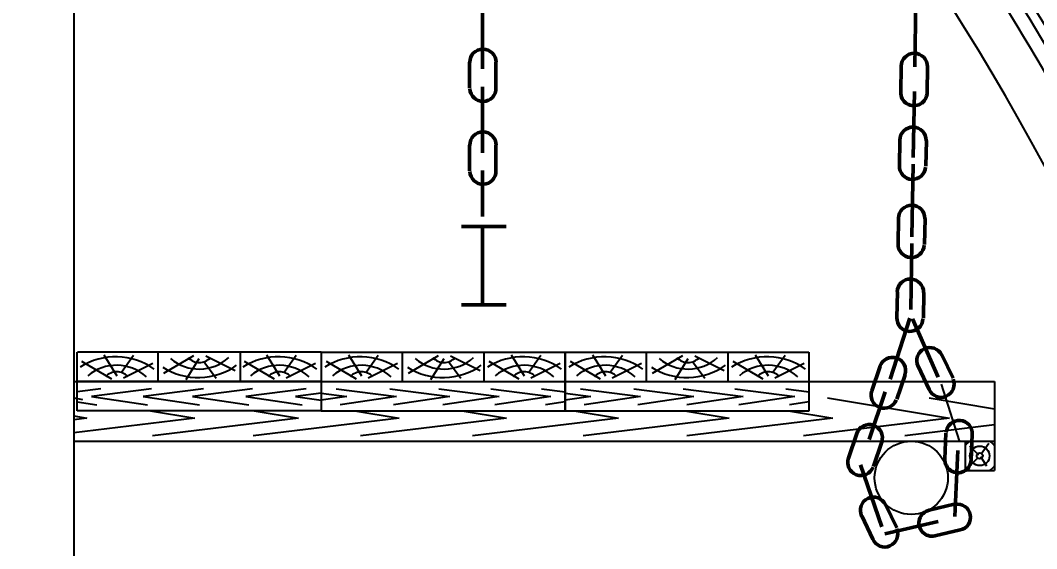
# Model space of a CAD drawing. Header units: millimetres. Extents: x -46762 to 161452, y -66984 to 31524.
# Drawn here: x 3030 to 5112, y 12166 to 13247 of the extents above; entities that cross this region are included whole.
import ezdxf

# ---------------------------------------------------------------- set-up
doc = ezdxf.new("R2010")
doc.units = ezdxf.units.MM
doc.header["$LTSCALE"] = 0.5
doc.styles.get("Standard").update_dxf_attribs({"font": 'TIMES.TTF'})
doc.dimstyles.new('ISO-25', dxfattribs={"dimscale": 50, "dimtxt": 2.5, "dimasz": 2.5, "dimexe": 1.25, "dimexo": 0.625, "dimtad": 1, "dimdec": 0, "dimtxsty": 'Standard', "dimcen": 2.5, "dimadec": 0, "dimazin": 0, "dimtfac": 1, "dimtdec": 0, "dimtmove": 0, "dimatfit": 3, "dimfxl": 1, "dimarcsym": 0})

# ---------------------------------------------------------------- blocks, each defined once
blk = doc.blocks.new('*D30')
at = {"color": 0, "lineweight": -2}
for p, q in [((3195.1, 14600), (7828.4, 14600)), ((7765.9, 14475), (7765.9, 10630)), ((73.9, 10505), (7828.4, 10505))]:
    blk.add_line(p, q, dxfattribs=at)
at = {"color": 0}
for points in [[(7745.1, 14475), (7786.8, 14475), (7765.9, 14600)], [(7745.1, 10630), (7786.8, 10630), (7765.9, 10505)]]:
    blk.add_solid(points, dxfattribs=at)
at = {"layer": 'Defpoints', "color": 0}
for p in [(3163.9, 14600), (42.7, 10505), (7765.9, 10505)]:
    blk.add_point(p, dxfattribs=at)
at = {"color": 0, "lineweight": 15, "insert": (7670.9, 12427.9), "char_height": 125, "attachment_point": 5, "rotation": 90}
blk.add_mtext('4095', dxfattribs=at)

msp = doc.modelspace()

# ---------------------------------------------------------------- hatches: boundary and pattern name
h = msp.add_hatch()
h.set_pattern_fill('GRAVEL', color=256, scale=10, style=0)
h.set_pattern_definition([(228.0128, (2492.245, 33310.203), (-2032.001727, -2286.002809), [34.172, -3383.05]), (184.9697, (2469.385, 33284.803), (3048.0049306, 253.9982075), [58.6405, -5805.4]), (132.5104, (2410.965, 33279.723), (2539.998152, -2794.002729), [41.3482, -4093.47]), (267.2737, (2311.905, 33216.223), (253.998897, 5079.9983653), [53.4005, -5286.64]), (292.8337, (2309.365, 33162.883), (-1270.0036056, 3048.001733), [52.3634, -5183.98]), (357.2737, (2329.685, 33114.623), (-5079.9983653, 253.998897), [53.4005, -5286.64]), (37.6942, (2383.025, 33112.083), (-3302.002086, -2539.9977357), [70.6194, -6991.31]), (72.2553, (2438.905, 33155.263), (1778.0035565, 5588.0016206), [66.672, -6600.53]), (121.4296, (2459.225, 33218.763), (-2032.0005235, 3301.996116), [53.5813, -5304.55]), (175.2364, (2431.285, 33264.483), (2793.997805, -253.997616), [61.1713, -2997.39]), (222.3974, (2370.325, 33269.563), (-3048.0000917, -2793.996365), [79.1078, -7831.68]), (138.8141, (2563.365, 33213.683), (-1777.998867, 1523.997656), [27.0005, -2673.06]), (171.4692, (2543.045, 33231.463), (3301.9949596, -508.00128), [51.3682, -5085.46]), (225, (2492.24, 33239.08), (-5e-14, -253.9998), [35.921, -323.289]), (203.1986, (2474.465, 33269.563), (1270.004283, 508.002227), [19.344, -1915.06]), (291.8014, (2456.685, 33261.943), (-254.00018, 762.00049), [27.3566, -1340.48]), (30.9638, (2466.845, 33236.543), (761.999195, 508.0004), [44.432, -1436.63]), (161.5651, (2504.945, 33259.4), (508.00023, -253.99962), [32.1287, -771.09]), (16.3895, (2309.365, 33261.943), (2540.001401, 761.998415), [45.0088, -4455.88]), (70.3462, (2352.545, 33274.643), (-1015.997169, -2793.996049), [37.76, -3738.22]), (293.1986, (2504.945, 33310.203), (-508.002227, 1270.004283), [38.688, -1895.72]), (343.6105, (2520.185, 33274.643), (-2540.001401, 761.998415), [45.0088, -4455.88]), (339.444, (2309.365, 33104.463), (-1270.001576, 507.999384), [43.4035, -2126.77]), (294.7751, (2350.005, 33089.223), (-1269.99704, 2793.998703), [36.3672, -3600.36]), (66.8014, (2507.485, 33056.203), (508.002227, 1270.004283), [38.688, -1895.72]), (17.354, (2522.725, 33091.763), (-3302.000178, -1015.998468), [42.5783, -4215.24]), (69.444, (2383.025, 33056.203), (-507.999384, -1270.001576), [21.7018, -2148.48]), (101.3099, (2492.245, 33056.203), (-253.99875, 1015.99675), [12.9515, -1282.2]), (165.9638, (2489.705, 33068.9), (762.00054, -253.99956), [52.3634, -994.905]), (186.009, (2438.905, 33081.603), (2539.9962544, 253.999407), [48.5267, -4804.14]), (303.6901, (2466.845, 33213.68), (-254.00009, 507.9995), [36.6324, -879.178]), (353.1572, (2487.165, 33183.203), (4318.0017857, -508.002275), [63.9557, -6331.6]), (60.9454, (2550.665, 33175.583), (-1015.997637, -1777.99576), [26.1508, -2588.94]), (90, (2563.36, 33198.44), (-254, 254), [15.24, -238.76]), (120.2564, (2433.825, 33089.223), (1015.997847, -1777.999103), [35.2867, -3493.39]), (48.0128, (2416.045, 33119.703), (2032.001727, 2286.002809), [68.3443, -3348.88]), (0, (2461.76, 33170.5), (254, 254), [66.04, -187.96]), (325.3048, (2527.805, 33170.503), (-2539.995599, 1778.000169), [40.161, -3975.93]), (254.0546, (2560.825, 33147.643), (-254.00065, -1016.00242), [36.983, -1812.17]), (207.646, (2550.665, 33112.083), (-4825.998305, -2540.0015975), [60.2145, -5961.25]), (175.4261, (2497.325, 33084.143), (-3302.0007605, 253.998771), [63.703, -6306.58]), (175.4261, (2497.325, 33084.143), (-3302.0007605, 253.998771), [63.703, -6306.58])])
h.paths.add_polyline_path([(5170.59, 13597.82, 0.0059358), (5102.95, 13695.72), (5024.32, 13403.96, -0.0217606), (5259.35, 13007.27), (5425.52, 13112.18, -0.0038125)])
h.paths.add_polyline_path([(5524.51, 12928.35, -0.0014513), (5425.52, 13112.18), (5259.35, 13007.27, -0.0077204), (5334.33, 12861.8), (5345.31, 12867.68), (5356.63, 12846.51), (5344.95, 12840.26, -0.0232395), (5541.13, 12388.37), (5676.38, 12590.44, 0.0168364)])
h.paths.add_polyline_path([(5676.38, 12590.44), (5541.13, 12388.37, -0.027852), (5719.75, 11825.77), (5934.33, 11791.66, 0.0381931)])
h.paths.add_polyline_path([(5934.33, 11791.66), (5719.75, 11825.77, -0.023383), (5820.64, 11340.46), (6011.62, 11411.96, 0.0176107)])
h.paths.add_polyline_path([(6011.62, 11411.96), (5820.64, 11340.46, -0.021663), (5873.29, 10884.24), (6079.11, 10797.2, 0.0281211)])

# ---------------------------------------------------------------- linework, layer by layer
for p, q in [((3139.3, 14577.84), (3139.3, 10504.95)), ((3139.3, 12474.21), (3157.14, 12471.24)), ((4683.76, 12474.48), (4933.46, 12432.9)), ((4891.61, 12474.48), (5025.43, 12452.19)), ((3139.3, 12437.42), (3166.43, 12432.9)), ((3166.43, 12432.9), (3139.3, 12429.61)), ((3387.36, 12432.9), (3139.3, 12402.85)), ((3296.49, 12448.03), (3387.36, 12432.9)), ((3599.6, 12432.9), (3300.47, 12396.67)), ((3805.98, 12432.9), (3506.85, 12396.67)), ((3508.73, 12448.03), (3599.6, 12432.9)), ((3715.11, 12448.03), (3805.98, 12432.9)), ((4025.68, 12432.9), (3726.55, 12396.67)), ((3934.81, 12448.03), (4025.68, 12432.9)), ((4255.31, 12432.9), (3956.18, 12396.67)), ((4164.44, 12448.03), (4255.31, 12432.9)), ((4482.37, 12432.9), (4183.24, 12396.67)), ((4391.5, 12448.03), (4482.37, 12432.9)), ((4694.61, 12432.9), (4395.48, 12396.67)), ((4603.74, 12448.03), (4694.61, 12432.9)), ((4933.46, 12432.9), (4634.33, 12396.67)), ((5025.43, 12418.86), (4842.18, 12396.67))]:
    msp.add_line(p, q)
at = {"linetype": 'Continuous', "lineweight": 50}
for p, q in [((4864.53, 13287.06), (4862.25, 13151.91)), ((3976.53, 13283.28), (3976.53, 13148.1)), ((3976.53, 13110.99), (3976.53, 12975.82)), ((4861.53, 13101.37), (4859.26, 12966.21)), ((3976.53, 12939.52), (3976.53, 12845.83)), ((3934.1, 12824.95), (4025.37, 12824.95)), ((3976.7, 12824.95), (3976.7, 12664.95)), ((4856.31, 12790.38), (4854.04, 12655.22)), ((3934.1, 12664.95), (4025.37, 12664.95)), ((4852.53, 12637.18), (4811.92, 12512.81)), ((4801.94, 12486.94), (4769.06, 12389.27)), ((4944.77, 12231.27), (4950.67, 12366.32)), ((4800.83, 12195.77), (4910.46, 12221.15))]:
    msp.add_line(p, q, dxfattribs=at)
at = {"lineweight": 50}
for p, q in [((3950.29, 13108.41), (3950.29, 13161.3)), ((4004.36, 13108.41), (4004.36, 13161.3)), ((4833.68, 13100.3), (4834.57, 13153.18)), ((4887.74, 13099.39), (4888.63, 13152.27)), ((4831.15, 12949.28), (4832.03, 13002.16)), ((4885.21, 12948.37), (4886.1, 13001.25)), ((3950.29, 12939.06), (3950.29, 12991.95)), ((4004.36, 12939.06), (4004.36, 12991.95)), ((4858.78, 12952.45), (4856.28, 12803.67)), ((4828.46, 12789.31), (4829.35, 12842.19)), ((4882.52, 12788.4), (4883.41, 12841.28)), ((4825.92, 12638.29), (4826.81, 12691.17)), ((4879.98, 12637.38), (4880.87, 12690.26)), ((4857.95, 12636.08), (4910.52, 12516.49)), ((4940.81, 12514.52), (4918.04, 12562.26)), ((4774.5, 12488.86), (4791.37, 12538.98)), ((4892.01, 12491.24), (4869.24, 12538.98)), ((4825.74, 12471.61), (4842.62, 12521.73)), ((4726.87, 12351.22), (4743.75, 12401.34)), ((4925.96, 12402.07), (4923.65, 12349.23)), ((4979.98, 12399.71), (4977.67, 12346.87)), ((4778.11, 12333.96), (4794.99, 12384.09)), ((4751.29, 12337.42), (4795.03, 12210.16)), ((4825.32, 12208.19), (4802.55, 12255.92)), ((4943.19, 12256.68), (4891.65, 12244.8)), ((4776.52, 12184.91), (4753.75, 12232.64)), ((4955.33, 12203.99), (4903.79, 12192.12))]:
    msp.add_line(p, q, dxfattribs=at)
at = {"ltscale": 0.05}
for p, q in [((3146.28, 12507.93), (3146.28, 12567.93)), ((3146.28, 12507.93), (3146.28, 12567.93)), ((3498.77, 12567.93), (3147.26, 12567.93)), ((3200.86, 12562.22), (3227.59, 12519.65)), ((3261.99, 12560.83), (3236.91, 12526.23)), ((3312.28, 12507.93), (3312.28, 12567.93)), ((3324.05, 12525.24), (3385.64, 12560.87)), ((3646.28, 12567.93), (3406.41, 12567.93)), ((3470.39, 12529.87), (3410.18, 12559.48)), ((3480.28, 12567.93), (3480.28, 12507.93)), ((3534.16, 12562.22), (3560.89, 12519.65)), ((3595.29, 12560.83), (3570.22, 12526.23)), ((3646.28, 12567.93), (3646.28, 12507.93)), ((3646.28, 12567.93), (3886.15, 12567.93)), ((3646.28, 12567.93), (3646.28, 12507.93)), ((3702.2, 12562.22), (3728.93, 12519.65)), ((3763.33, 12560.83), (3738.25, 12526.23)), ((3793.8, 12567.93), (4145.3, 12567.93)), ((3812.28, 12567.93), (3812.28, 12507.93)), ((3825.38, 12525.24), (3886.98, 12560.87)), ((3971.73, 12529.87), (3911.52, 12559.48)), ((3980.28, 12507.93), (3980.28, 12567.93)), ((4035.5, 12562.22), (4062.23, 12519.65)), ((4096.63, 12560.83), (4071.55, 12526.23)), ((4146.28, 12507.93), (4146.28, 12567.93)), ((4146.28, 12567.93), (4386.15, 12567.93)), ((4146.28, 12567.93), (4146.28, 12507.93)), ((4202.2, 12562.22), (4228.93, 12519.65)), ((4263.33, 12560.83), (4238.25, 12526.23)), ((4293.8, 12567.93), (4645.3, 12567.93)), ((4312.28, 12567.93), (4312.28, 12509.9)), ((4325.38, 12525.24), (4386.98, 12560.87)), ((4471.73, 12529.87), (4411.52, 12559.48)), ((4480.28, 12509.9), (4480.28, 12567.93)), ((4535.5, 12562.22), (4562.23, 12519.65)), ((4596.63, 12560.83), (4571.55, 12526.23)), ((4646.28, 12507.93), (4646.28, 12567.93)), ((3155.01, 12549.26), (3216.61, 12513.63)), ((3301.36, 12544.63), (3241.15, 12515.02)), ((3369.89, 12512.29), (3396.62, 12554.86)), ((3431.02, 12513.68), (3405.95, 12548.27)), ((3488.32, 12549.26), (3549.91, 12513.63)), ((3634.66, 12544.63), (3574.45, 12515.02)), ((3656.35, 12549.26), (3717.94, 12513.63)), ((3802.69, 12544.63), (3742.49, 12515.02)), ((3871.23, 12512.29), (3897.96, 12554.86)), ((3932.36, 12513.68), (3907.28, 12548.27)), ((3989.65, 12549.26), (4051.25, 12513.63)), ((4136, 12544.63), (4075.79, 12515.02)), ((4156.35, 12549.26), (4217.94, 12513.63)), ((4302.69, 12544.63), (4242.49, 12515.02)), ((4371.23, 12512.29), (4397.96, 12554.86)), ((4432.36, 12513.68), (4407.28, 12548.27)), ((4489.65, 12549.26), (4551.25, 12513.63)), ((4636, 12544.63), (4575.79, 12515.02)), ((3646.28, 12507.93), (3146.28, 12507.93)), ((3146.28, 12447.93), (3146.28, 12507.93)), ((3146.28, 12447.93), (3146.28, 12507.93)), ((3646.28, 12507.93), (3646.28, 12447.93)), ((3646.28, 12507.93), (4146.28, 12507.93)), ((3646.28, 12507.93), (3646.28, 12447.93)), ((4146.28, 12447.93), (4146.28, 12507.93)), ((4146.28, 12507.93), (4146.28, 12447.93)), ((4646.28, 12447.93), (4646.28, 12507.93)), ((3194.6, 12492.74), (3146.28, 12486.6)), ((3298.65, 12492.74), (3175.58, 12477.09)), ((3175.58, 12477.09), (3290.82, 12460.33)), ((3404.94, 12492.74), (3281.87, 12477.09)), ((3281.87, 12477.09), (3397.11, 12460.33)), ((3505.63, 12492.74), (3382.56, 12477.09)), ((3382.56, 12477.09), (3497.8, 12460.33)), ((3615.28, 12492.74), (3492.21, 12477.09)), ((3492.21, 12477.09), (3607.44, 12460.33)), ((3646.28, 12483.74), (3594.02, 12477.09)), ((3594.02, 12477.09), (3646.28, 12469.49)), ((3646.28, 12483.74), (3698.55, 12477.09)), ((3698.55, 12477.09), (3646.28, 12469.49)), ((3677.29, 12492.74), (3800.36, 12477.09)), ((3800.36, 12477.09), (3685.12, 12460.33)), ((3786.93, 12492.74), (3910, 12477.09)), ((3910, 12477.09), (3794.76, 12460.33)), ((3887.63, 12492.74), (4010.69, 12477.09)), ((4010.69, 12477.09), (3895.46, 12460.33)), ((3993.91, 12492.74), (4116.98, 12477.09)), ((4116.98, 12477.09), (4001.74, 12460.33)), ((4097.96, 12492.74), (4146.28, 12486.6)), ((4146.28, 12483.74), (4198.55, 12477.09)), ((4198.55, 12477.09), (4146.28, 12469.49)), ((4177.29, 12492.74), (4300.36, 12477.09)), ((4300.36, 12477.09), (4185.12, 12460.33)), ((4286.93, 12492.74), (4410, 12477.09)), ((4410, 12477.09), (4294.76, 12460.33)), ((4387.63, 12492.74), (4510.69, 12477.09)), ((4510.69, 12477.09), (4395.46, 12460.33)), ((4493.91, 12492.74), (4616.98, 12477.09)), ((4616.98, 12477.09), (4501.74, 12460.33)), ((4597.96, 12492.74), (4646.28, 12486.6)), ((3146.28, 12466.22), (3186.77, 12460.33)), ((4146.28, 12466.22), (4105.79, 12460.33)), ((4646.28, 12466.22), (4605.79, 12460.33)), ((3646.28, 12447.93), (3146.28, 12447.93)), ((3646.28, 12447.93), (4146.28, 12447.93)), ((4146.28, 12447.93), (4646.28, 12447.93)), ((4965.43, 12385.63), (4965.43, 12325.63)), ((4974.68, 12376.38), (4993.01, 12358.05)), ((5014.08, 12381.04), (4998.32, 12358.86)), ((5025.43, 12385.63), (5025.43, 12325.63)), ((4974.68, 12334.88), (4993.01, 12353.21)), ((5009.72, 12334.67), (4997.74, 12353.8)), ((4965.43, 12325.63), (5025.43, 12325.63))]:
    msp.add_line(p, q, dxfattribs=at)
at = {"ltscale": 2}
for p, q in [((3139.3, 12507.93), (4780.92, 12507.93)), ((3139.3, 12507.93), (3322.11, 12507.93)), ((3899.44, 12507.93), (4780.92, 12507.93)), ((3900.02, 12507.93), (5025.43, 12507.93)), ((4916.32, 12502.1), (4953.57, 12386.68)), ((5025.43, 12507.93), (5025.43, 12385.63)), ((3139.3, 12385.63), (4738.46, 12385.63)), ((3139.3, 12385.63), (3322.11, 12385.63)), ((3899.44, 12385.63), (4738.46, 12385.63)), ((3900.02, 12385.63), (5025.43, 12385.63))]:
    msp.add_line(p, q, dxfattribs=at)
msp.add_circle((4855.21, 12310.63), 75, dxfattribs=at)
at = {"ltscale": 0.05}
for radius in [20, 6.06]:
    msp.add_circle((4995.43, 12355.63), radius, dxfattribs=at)
for centre, radius, start, end in [((583.87, 10504.96), 5160, 0, 38.567), ((583.87, 10504.96), 5283, 26.38073, 35.18102), ((583.87, 10504.96), 5254, 26.37096, 35.16273), ((586.59, 10506.72), 5299.77, 26.38338, 33.99397)]:
    msp.add_arc(centre, radius, start, end)
at = {"linetype": 'Continuous', "lineweight": 50}
for centre, radius, start, end in [((3977.66, 13161.24), 26.98, 0, 180), ((4861.27, 13152.67), 26.98, 359.03772, 179.03772), ((3977.74, 13107.74), 26.67, 181.86995, 1.86995), ((4860.69, 13099.55), 27.06, 177.97937, 359.66212), ((3977.66, 12991.89), 26.98, 0, 180), ((4858.73, 13001.65), 26.98, 359.03772, 179.03772), ((3977.74, 12938.39), 26.67, 181.86995, 1.86995), ((4857.75, 12948.16), 26.67, 177.16778, 357.16778), ((4856.05, 12841.68), 26.98, 359.03772, 179.03772), ((4855.06, 12788.2), 26.67, 177.16778, 357.16778), ((4853.51, 12690.66), 26.98, 359.03772, 179.03772), ((4852.53, 12637.18), 26.67, 177.16778, 357.16778), ((4893.37, 12550.42), 26.98, 25.50274, 205.50274), ((4816.66, 12530.41), 26.98, 341.38945, 161.38945), ((4916.32, 12502.1), 26.67, 203.63279, 23.63279), ((4799.51, 12479.74), 26.67, 159.5195, 339.5195), ((4769.04, 12392.76), 26.98, 341.38945, 161.38945), ((4953.41, 12401.53), 26.67, 355.62959, 175.62959), ((4751.88, 12342.09), 26.67, 159.5195, 339.5195), ((4951, 12348.1), 26.98, 177.49954, 357.49954), ((4777.87, 12244.09), 26.98, 25.50274, 205.50274), ((4897.85, 12218.15), 26.98, 102.9742, 282.9742), ((4950, 12230.08), 26.67, 281.10425, 101.10425), ((4800.83, 12195.77), 26.67, 203.63279, 23.63279)]:
    msp.add_arc(centre, radius, start, end, dxfattribs=at)
at = {"ltscale": 0.05}
for centre, radius, start, end in [((3225.3, 12422.26), 136.18, 54.73122, 122.28286), ((3396.15, 12624.57), 91.16, 229.87129, 312.01575), ((3396.62, 12578.45), 31.59, 223.1794, 316.8206), ((3558.6, 12422.26), 136.18, 54.73122, 122.28286), ((3726.64, 12422.26), 136.18, 54.73122, 122.28286), ((3897.49, 12624.57), 91.16, 229.87129, 312.01575), ((3897.96, 12578.45), 31.59, 223.1794, 316.8206), ((4059.94, 12422.26), 136.18, 54.73122, 122.28286), ((4226.64, 12422.26), 136.18, 54.73122, 122.28286), ((4397.49, 12624.57), 91.16, 229.87129, 312.01575), ((4397.96, 12578.45), 31.59, 223.1794, 316.8206), ((4559.94, 12422.26), 136.18, 54.73122, 122.28286), ((3227.11, 12449.93), 91.16, 47.98425, 130.12871), ((3394.33, 12652.24), 136.18, 237.71714, 305.26878), ((3560.42, 12449.93), 91.16, 47.98425, 130.12871), ((3728.45, 12449.93), 91.16, 47.98425, 130.12871), ((3895.67, 12652.24), 136.18, 237.71714, 305.26878), ((4061.76, 12449.93), 91.16, 47.98425, 130.12871), ((4228.45, 12449.93), 91.16, 47.98425, 130.12871), ((4395.67, 12652.24), 136.18, 237.71714, 305.26878), ((4561.76, 12449.93), 91.16, 47.98425, 130.12871), ((3227.59, 12496.05), 31.59, 43.1794, 136.8206), ((3560.89, 12496.05), 31.59, 43.1794, 136.8206), ((3728.93, 12496.05), 31.59, 43.1794, 136.8206), ((4062.23, 12496.05), 31.59, 43.1794, 136.8206), ((4228.93, 12496.05), 31.59, 43.1794, 136.8206), ((4562.23, 12496.05), 31.59, 43.1794, 136.8206), ((4995.43, 12355.63), 36.36, 124.41241, 145.58759), ((4995.43, 12355.63), 36.36, 34.41241, 55.58759), ((4995.43, 12355.63), 36.36, 214.41241, 235.58759), ((4995.43, 12355.63), 36.36, 304.41241, 325.58759)]:
    msp.add_arc(centre, radius, start, end, dxfattribs=at)

# ---------------------------------------------------------------- dimensions: what is measured, and where the dimension line sits
at = {"lineweight": 15}
dim = msp.add_linear_dim(base=(7765.93, 10504.95), p1=(3163.87, 14599.96), p2=(42.68, 10504.95), angle=90, dimstyle='ISO-25', dxfattribs=at)
dim.commit()
dim.dimension.update_dxf_attribs({"geometry": '*D30', "text_midpoint": (7765.93, 12427.92), "dimtype": 160})

doc.saveas('drawing.dxf')
